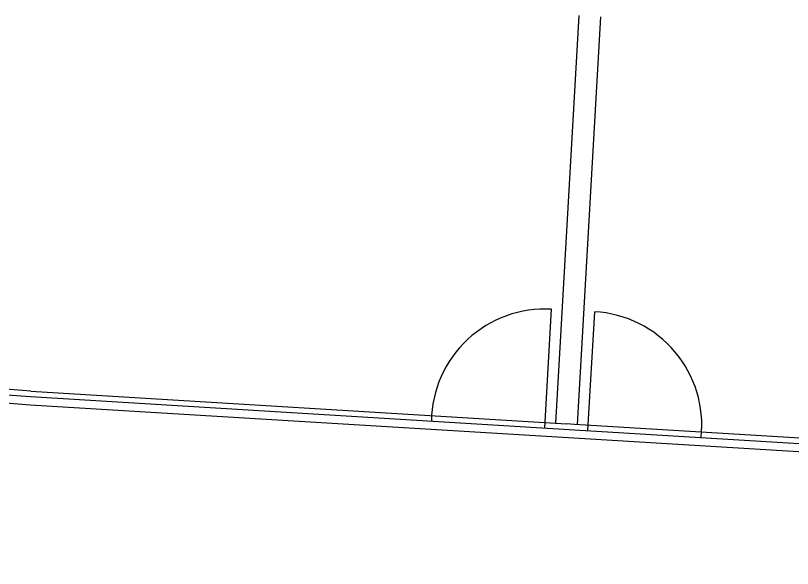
# Model space of a CAD drawing. Header units: millimetres. Extents: x 441156 to 441876, y 4514765 to 4515211.
# Drawn here: x 441579.11 to 441586.29, y 4514839.51 to 4514844.62 of the extents above; entities that cross this region are included whole.
import ezdxf

# ---------------------------------------------------------------- set-up
doc = ezdxf.new("R2010")
doc.units = ezdxf.units.MM
doc.layers.add('01_piscinas', color=254, linetype='Continuous')

msp = doc.modelspace()

# ---------------------------------------------------------------- linework, layer by layer
at = {"layer": '01_piscinas'}
for p, q in [((441584.00410722, 4514840.80631575, 0.00000053), (441584.06729562, 4514841.90359605, 0.00000053)), ((441584.40338121, 4514840.78200229, 0.00000053), (441584.46664542, 4514841.88059894, 0.00000053)), ((441579.25487253, 4514841.14470532, 0.00000053), (441584.20656693, 4514840.843176, 0.00000053)), ((441584.28106849, 4514840.83863929, 0.00000053), (441584.20656693, 4514840.843176, 0.00000053)), ((441600.23442954, 4514839.86717261, 0.00000053), (441584.28106849, 4514840.83863929, 0.00000053))]:
    msp.add_line(p, q, dxfattribs=at)
at = {"layer": '01_piscinas', "elevation": 0.00000164}
for points in [[(441584.10675147, 4514840.84925418), (441584.32383354, 4514844.61893146)], [(441584.30638275, 4514840.8370978), (441584.52346481, 4514844.60677508)]]:
    msp.add_lwpolyline(points, dxfattribs=at)
at = {"layer": '01_piscinas', "elevation": 0.00000053}
for points in [[(441488.36147703, 4514840.63501794), (441498.88254822, 4514823.04287855), (441499.0022266, 4514823.07724494), (441504.96874427, 4514824.80916876), (441511.46914902, 4514826.68567649), (441516.06019904, 4514828.01100024), (441521.9693607, 4514829.69140232), (441526.06689455, 4514830.89921958), (441526.50330728, 4514831.0281621), (441538.39712029, 4514834.54230884), (441541.47037051, 4514835.44102805), (441541.51327342, 4514835.45357427), (441546.6929363, 4514836.96827767, 0.0058354666), (441554.77314463, 4514839.28872511, -0.0022571436), (441555.35886523, 4514839.4343453, -0.0023177097), (441555.959982, 4514839.57795839, -0.0002338764), (441555.9752604, 4514839.58154858, -0.0001087055), (441556.00353455, 4514839.58815283, -0.0248112764), (441562.52723082, 4514840.77281209, -0.026463513), (441569.55476611, 4514841.36220903, -0.0051616495), (441570.93092289, 4514841.39033601, -0.0227587176), (441579.25280141, 4514841.09564258), (441584.27949858, 4514840.78954602), (441600.23372717, 4514839.81802652)], [(441488.28720961, 4514840.61307697), (441498.8477942, 4514822.95486776), (441499.02303049, 4514823.00518795), (441504.98959869, 4514824.73712644), (441511.4899503, 4514826.61361882), (441516.08085705, 4514827.93890122), (441521.9902212, 4514829.61936088), (441526.0881, 4514830.82727982), (441526.5245586, 4514830.95623588), (441538.41827141, 4514834.47035301), (441541.49142133, 4514835.3690429), (441541.53432424, 4514835.38158912), (441546.71339255, 4514836.89611864, 0.0058339136), (441554.79313602, 4514839.21642046, -0.0022510891), (441555.37663191, 4514839.36148005, -0.002317905), (441555.97712215, 4514839.5049432, -0.0002346539), (441555.99238282, 4514839.50852925, -0.0001087055), (441556.02057791, 4514839.51511501, -0.0248121987), (441562.53719924, 4514840.69847709, -0.0264644379), (441569.55707268, 4514841.2872445, -0.0051616495), (441570.93168133, 4514841.31533984, -0.0227607777), (441579.24749072, 4514841.02082704), (441584.27493996, 4514840.71468469), (441600.2318393, 4514839.74300255)]]:
    msp.add_lwpolyline(points, format="xyb", dxfattribs=at)
at = {"layer": '01_piscinas'}
for centre, radius, start, end in [((441584.00692993, 4514840.85533273, 0.00000053), 1.05, 86.704183457, 179.195447605), ((441584.40627973, 4514840.83233562, 0.00000053), 1.05, 353.763171047, 86.704183467), ((441571.85492079, 4514749.87533834, 0.00000053), 91.5688628, 85.3647032271, 89.9999999967)]:
    msp.add_arc(centre, radius, start, end, dxfattribs=at)

doc.saveas('drawing.dxf')
